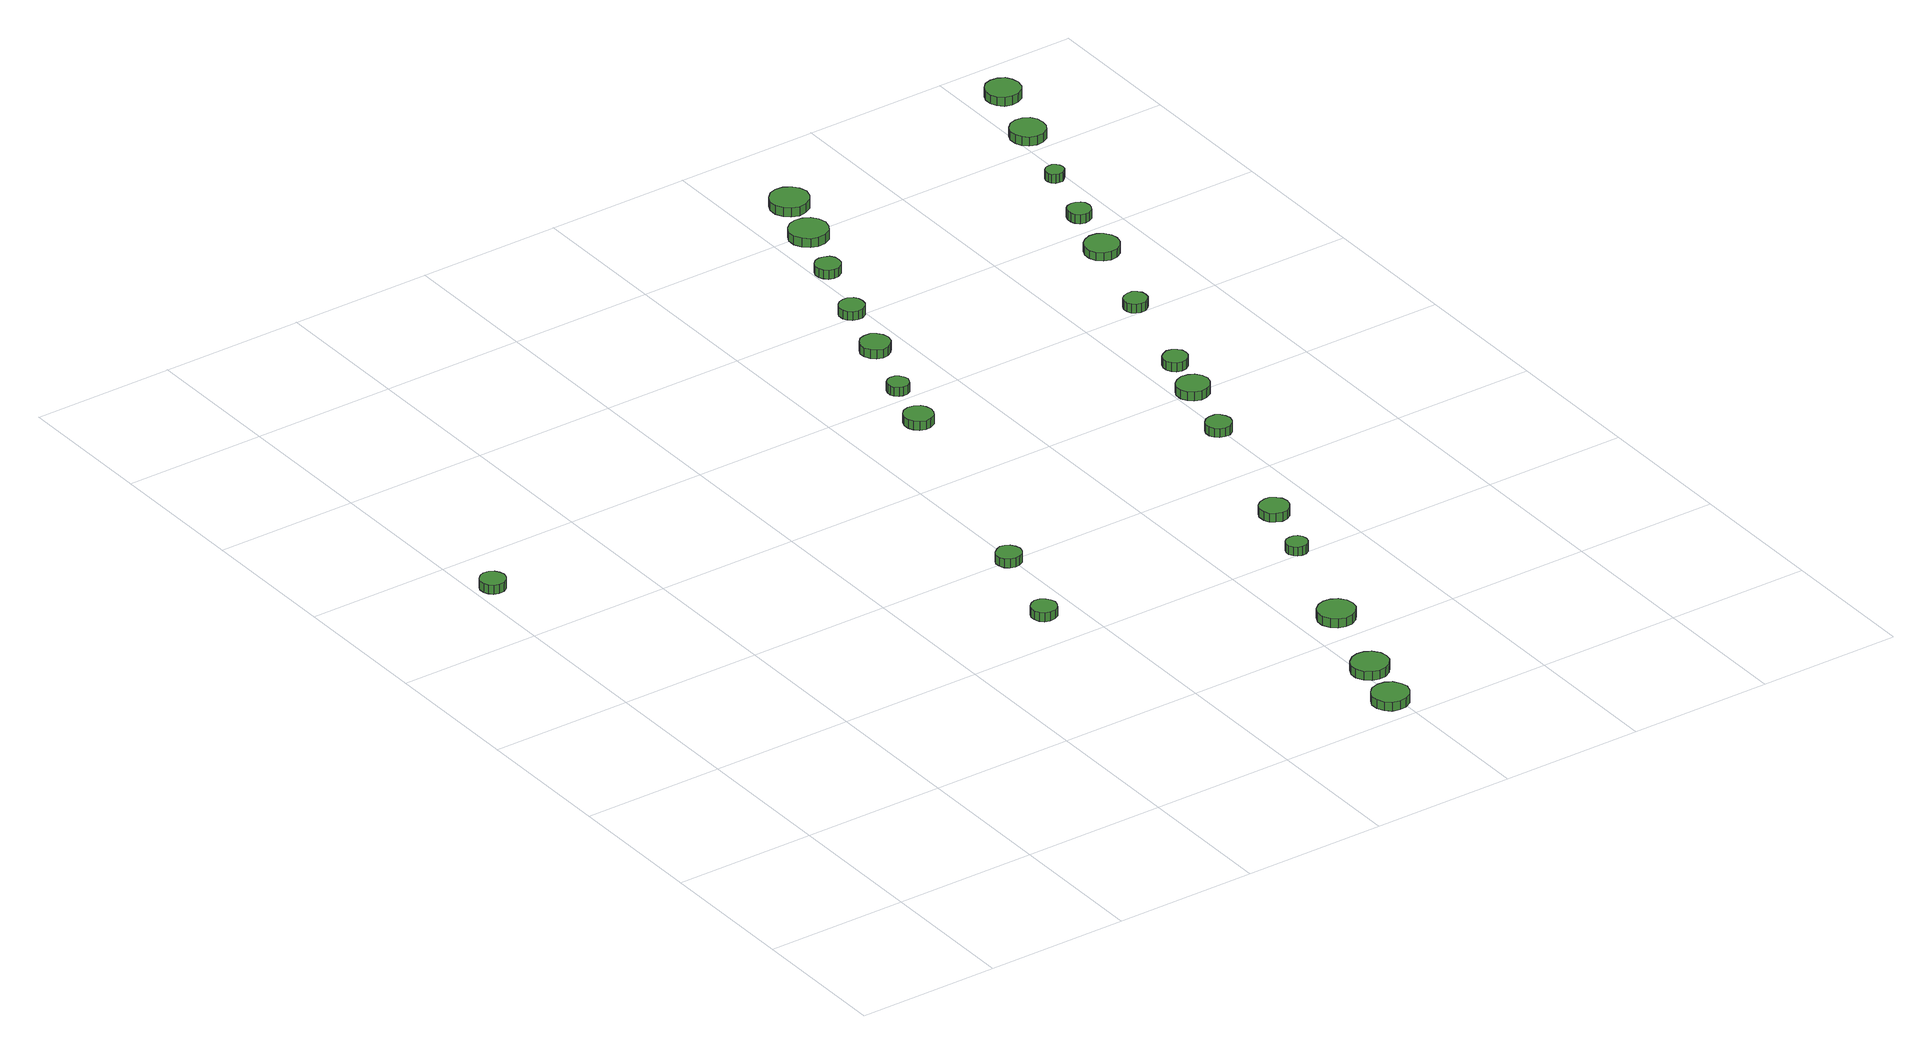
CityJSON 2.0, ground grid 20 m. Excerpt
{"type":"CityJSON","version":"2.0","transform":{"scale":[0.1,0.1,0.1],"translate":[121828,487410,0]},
"CityObjects":{
"tree1":{"type":"SolitaryVegetationObject","attributes":{"function":"something"},"geometry":[{"type":"MultiSurface","lod":"1","boundaries":[[[0,1,2,3,4,5,6,7,8,9,10,11,12,13,14]],[[15,16,17,18,19,20,21,22,23,24,25,26,27,28,29]],[[0,29,28,1]],[[1,28,27,2]],[[2,27,26,3]],[[3,26,25,4]],[[4,25,24,5]],[[5,24,23,6]],[[6,23,22,7]],[[7,22,21,8]],[[8,21,20,9]],[[9,20,19,10]],[[10,19,18,11]],[[11,18,17,12]],[[12,17,16,13]],[[13,16,15,14]],[[14,15,29,0]]]}]},
"tree2":{"type":"SolitaryVegetationObject","attributes":{"function":"something"},"geometry":[{"type":"MultiSurface","lod":"1","boundaries":[[[30,31,32,33,34,35,36,37,38,39,40,41,42,43,44]],[[45,46,47,48,49,50,51,52,53,54,55,56,57,58,59]],[[30,59,58,31]],[[31,58,57,32]],[[32,57,56,33]],[[33,56,55,34]],[[34,55,54,35]],[[35,54,53,36]],[[36,53,52,37]],[[37,52,51,38]],[[38,51,50,39]],[[39,50,49,40]],[[40,49,48,41]],[[41,48,47,42]],[[42,47,46,43]],[[43,46,45,44]],[[44,45,59,30]]]}]},
"tree3":{"type":"SolitaryVegetationObject","attributes":{"function":"something"},"geometry":[{"type":"MultiSurface","lod":"1","boundaries":[[[60,61,62,63,64,65,66,67,68,69,70,71,72,73,74]],[[75,76,77,78,79,80,81,82,83,84,85,86,87,88,89]],[[60,89,88,61]],[[61,88,87,62]],[[62,87,86,63]],[[63,86,85,64]],[[64,85,84,65]],[[65,84,83,66]],[[66,83,82,67]],[[67,82,81,68]],[[68,81,80,69]],[[69,80,79,70]],[[70,79,78,71]],[[71,78,77,72]],[[72,77,76,73]],[[73,76,75,74]],[[74,75,89,60]]]}]},
"tree4":{"type":"SolitaryVegetationObject","attributes":{"function":"something"},"geometry":[{"type":"MultiSurface","lod":"1","boundaries":[[[90,91,92,93,94,95,96,97,98,99,100,101,102,103,104]],[[105,106,107,108,109,110,111,112,113,114,115,116,117,118,119]],[[90,119,118,91]],[[91,118,117,92]],[[92,117,116,93]],[[93,116,115,94]],[[94,115,114,95]],[[95,114,113,96]],[[96,113,112,97]],[[97,112,111,98]],[[98,111,110,99]],[[99,110,109,100]],[[100,109,108,101]],[[101,108,107,102]],[[102,107,106,103]],[[103,106,105,104]],[[104,105,119,90]]]}]},
"tree5":{"type":"SolitaryVegetationObject","attributes":{"function":"something"},"geometry":[{"type":"MultiSurface","lod":"1","boundaries":[[[120,121,122,123,124,125,126,127,128,129,130,131,132,133,134]],[[135,136,137,138,139,140,141,142,143,144,145,146,147,148,149]],[[120,149,148,121]],[[121,148,147,122]],[[122,147,146,123]],[[123,146,145,124]],[[124,145,144,125]],[[125,144,143,126]],[[126,143,142,127]],[[127,142,141,128]],[[128,141,140,129]],[[129,140,139,130]],[[130,139,138,131]],[[131,138,137,132]],[[132,137,136,133]],[[133,136,135,134]],[[134,135,149,120]]]}]},
"tree6":{"type":"SolitaryVegetationObject","attributes":{"function":"something"},"geometry":[{"type":"MultiSurface","lod":"1","boundaries":[[[150,151,152,153,154,155,156,157,158,159,160,161,162,163,164]],[[165,166,167,168,169,170,171,172,173,174,175,176,177,178,179]],[[150,179,178,151]],[[151,178,177,152]],[[152,177,176,153]],[[153,176,175,154]],[[154,175,174,155]],[[155,174,173,156]],[[156,173,172,157]],[[157,172,171,158]],[[158,171,170,159]],[[159,170,169,160]],[[160,169,168,161]],[[161,168,167,162]],[[162,167,166,163]],[[163,166,165,164]],[[164,165,179,150]]]}]},
"tree7":{"type":"SolitaryVegetationObject","attributes":{"function":"something"},"geometry":[{"type":"MultiSurface","lod":"1","boundaries":[[[180,181,182,183,184,185,186,187,188,189,190,191,192,193,194]],[[195,196,197,198,199,200,201,202,203,204,205,206,207,208,209]],[[180,209,208,181]],[[181,208,207,182]],[[182,207,206,183]],[[183,206,205,184]],[[184,205,204,185]],[[185,204,203,186]],[[186,203,202,187]],[[187,202,201,188]],[[188,201,200,189]],[[189,200,199,190]],[[190,199,198,191]],[[191,198,197,192]],[[192,197,196,193]],[[193,196,195,194]],[[194,195,209,180]]]}]},
"tree8":{"type":"SolitaryVegetationObject","attributes":{"function":"something"},"geometry":[{"type":"MultiSurface","lod":"1","boundaries":[[[210,211,212,213,214,215,216,217,218,219,220,221,222,223,224]],[[225,226,227,228,229,230,231,232,233,234,235,236,237,238,239]],[[210,239,238,211]],[[211,238,237,212]],[[212,237,236,213]],[[213,236,235,214]],[[214,235,234,215]],[[215,234,233,216]],[[216,233,232,217]],[[217,232,231,218]],[[218,231,230,219]],[[219,230,229,220]],[[220,229,228,221]],[[221,228,227,222]],[[222,227,226,223]],[[223,226,225,224]],[[224,225,239,210]]]}]},
"tree9":{"type":"SolitaryVegetationObject","attributes":{"function":"something"},"geometry":[{"type":"MultiSurface","lod":"1","boundaries":[[[240,241,242,243,244,245,246,247,248,249,250,251,252,253,254]],[[255,256,257,258,259,260,261,262,263,264,265,266,267,268,269]],[[240,269,268,241]],[[241,268,267,242]],[[242,267,266,243]],[[243,266,265,244]],[[244,265,264,245]],[[245,264,263,246]],[[246,263,262,247]],[[247,262,261,248]],[[248,261,260,249]],[[249,260,259,250]],[[250,259,258,251]],[[251,258,257,252]],[[252,257,256,253]],[[253,256,255,254]],[[254,255,269,240]]]}]},
"tree10":{"type":"SolitaryVegetationObject","attributes":{"function":"something"},"geometry":[{"type":"MultiSurface","lod":"1","boundaries":[[[270,271,272,273,274,275,276,277,278,279,280,281,282,283,284]],[[285,286,287,288,289,290,291,292,293,294,295,296,297,298,299]],[[270,299,298,271]],[[271,298,297,272]],[[272,297,296,273]],[[273,296,295,274]],[[274,295,294,275]],[[275,294,293,276]],[[276,293,292,277]],[[277,292,291,278]],[[278,291,290,279]],[[279,290,289,280]],[[280,289,288,281]],[[281,288,287,282]],[[282,287,286,283]],[[283,286,285,284]],[[284,285,299,270]]]}]},
"tree11":{"type":"SolitaryVegetationObject","attributes":{"function":"something"},"geometry":[{"type":"MultiSurface","lod":"1","boundaries":[[[300,301,302,303,304,305,306,307,308,309,310,311,312,313,314]],[[315,316,317,318,319,320,321,322,323,324,325,326,327,328,329]],[[300,329,328,301]],[[301,328,327,302]],[[302,327,326,303]],[[303,326,325,304]],[[304,325,324,305]],[[305,324,323,306]],[[306,323,322,307]],[[307,322,321,308]],[[308,321,320,309]],[[309,320,319,310]],[[310,319,318,311]],[[311,318,317,312]],[[312,317,316,313]],[[313,316,315,314]],[[314,315,329,300]]]}]},
"tree12":{"type":"SolitaryVegetationObject","attributes":{"function":"something"},"geometry":[{"type":"MultiSurface","lod":"1","boundaries":[[[330,331,332,333,334,335,336,337,338,339,340,341,342,343,344]],[[345,346,347,348,349,350,351,352,353,354,355,356,357,358,359]],[[330,359,358,331]],[[331,358,357,332]],[[332,357,356,333]],[[333,356,355,334]],[[334,355,354,335]],[[335,354,353,336]],[[336,353,352,337]],[[337,352,351,338]],[[338,351,350,339]],[[339,350,349,340]],[[340,349,348,341]],[[341,348,347,342]],[[342,347,346,343]],[[343,346,345,344]],[[344,345,359,330]]]}]},
"tree13":{"type":"SolitaryVegetationObject","attributes":{"function":"something"},"geometry":[{"type":"MultiSurface","lod":"1","boundaries":[[[360,361,362,363,364,365,366,367,368,369,370,371,372,373,374]],[[375,376,377,378,379,380,381,382,383,384,385,386,387,388,389]],[[360,389,388,361]],[[361,388,387,362]],[[362,387,386,363]],[[363,386,385,364]],[[364,385,384,365]],[[365,384,383,366]],[[366,383,382,367]],[[367,382,381,368]],[[368,381,380,369]],[[369,380,379,370]],[[370,379,378,371]],[[371,378,377,372]],[[372,377,376,373]],[[373,376,375,374]],[[374,375,389,360]]]}]},
"tree14":{"type":"SolitaryVegetationObject","attributes":{"function":"something"},"geometry":[{"type":"MultiSurface","lod":"1","boundaries":[[[390,391,392,393,394,395,396,397,398,399,400,401,402,403,404]],[[405,406,407,408,409,410,411,412,413,414,415,416,417,418,419]],[[390,419,418,391]],[[391,418,417,392]],[[392,417,416,393]],[[393,416,415,394]],[[394,415,414,395]],[[395,414,413,396]],[[396,413,412,397]],[[397,412,411,398]],[[398,411,410,399]],[[399,410,409,400]],[[400,409,408,401]],[[401,408,407,402]],[[402,407,406,403]],[[403,406,405,404]],[[404,405,419,390]]]}]},
"tree15":{"type":"SolitaryVegetationObject","attributes":{"function":"something"},"geometry":[{"type":"MultiSurface","lod":"1","boundaries":[[[420,421,422,423,424,425,426,427,428,429,430,431,432,433,434]],[[435,436,437,438,439,440,441,442,443,444,445,446,447,448,449]],[[420,449,448,421]],[[421,448,447,422]],[[422,447,446,423]],[[423,446,445,424]],[[424,445,444,425]],[[425,444,443,426]],[[426,443,442,427]],[[427,442,441,428]],[[428,441,440,429]],[[429,440,439,430]],[[430,439,438,431]],[[431,438,437,432]],[[432,437,436,433]],[[433,436,435,434]],[[434,435,449,420]]]}]},
"tree16":{"type":"SolitaryVegetationObject","attributes":{"function":"something"},"geometry":[{"type":"MultiSurface","lod":"1","boundaries":[[[450,451,452,453,454,455,456,457,458,459,460,461,462,463,464]],[[465,466,467,468,469,470,471,472,473,474,475,476,477,478,479]],[[450,479,478,451]],[[451,478,477,452]],[[452,477,476,453]],[[453,476,475,454]],[[454,475,474,455]],[[455,474,473,456]],[[456,473,472,457]],[[457,472,471,458]],[[458,471,470,459]],[[459,470,469,460]],[[460,469,468,461]],[[461,468,467,462]],[[462,467,466,463]],[[463,466,465,464]],[[464,465,479,450]]]}]},
"tree17":{"type":"SolitaryVegetationObject","attributes":{"function":"something"},"geometry":[{"type":"MultiSurface","lod":"1","boundaries":[[[480,481,482,483,484,485,486,487,488,489,490,491,492,493,494]],[[495,496,497,498,499,500,501,502,503,504,505,506,507,508,509]],[[480,509,508,481]],[[481,508,507,482]],[[482,507,506,483]],[[483,506,505,484]],[[484,505,504,485]],[[485,504,503,486]],[[486,503,502,487]],[[487,502,501,488]],[[488,501,500,489]],[[489,500,499,490]],[[490,499,498,491]],[[491,498,497,492]],[[492,497,496,493]],[[493,496,495,494]],[[494,495,509,480]]]}]},
"tree18":{"type":"SolitaryVegetationObject","attributes":{"function":"something"},"geometry":[{"type":"MultiSurface","lod":"1","boundaries":[[[510,511,512,513,514,515,516,517,518,519,520,521,522,523,524]],[[525,526,527,528,529,530,531,532,533,534,535,536,537,538,539]],[[510,539,538,511]],[[511,538,537,512]],[[512,537,536,513]],[[513,536,535,514]],[[514,535,534,515]],[[515,534,533,516]],[[516,533,532,517]],[[517,532,531,518]],[[518,531,530,519]],[[519,530,529,520]],[[520,529,528,521]],[[521,528,527,522]],[[522,527,526,523]],[[523,526,525,524]],[[524,525,539,510]]]}]},
"tree19":{"type":"SolitaryVegetationObject","attributes":{"function":"something"},"geometry":[{"type":"MultiSurface","lod":"1","boundaries":[[[540,541,542,543,544,545,546,547,548,549,550,551,552,553,554]],[[555,556,557,558,559,560,561,562,563,564,565,566,567,568,569]],[[540,569,568,541]],[[541,568,567,542]],[[542,567,566,543]],[[543,566,565,544]],[[544,565,564,545]],[[545,564,563,546]],[[546,563,562,547]],[[547,562,561,548]],[[548,561,560,549]],[[549,560,559,550]],[[550,559,558,551]],[[551,558,557,552]],[[552,557,556,553]],[[553,556,555,554]],[[554,555,569,540]]]}]},
"tree20":{"type":"SolitaryVegetationObject","attributes":{"function":"something"},"geometry":[{"type":"MultiSurface","lod":"1","boundaries":[[[570,571,572,573,574,575,576,577,578,579,580,581,582,583,584]],[[585,586,587,588,589,590,591,592,593,594,595,596,597,598,599]],[[570,599,598,571]],[[571,598,597,572]],[[572,597,596,573]],[[573,596,595,574]],[[574,595,594,575]],[[575,594,593,576]],[[576,593,592,577]],[[577,592,591,578]],[[578,591,590,579]],[[579,590,589,580]],[[580,589,588,581]],[[581,588,587,582]],[[582,587,586,583]],[[583,586,585,584]],[[584,585,599,570]]]}]},
"tree21":{"type":"SolitaryVegetationObject","attributes":{"function":"something"},"geometry":[{"type":"MultiSurface","lod":"1","boundaries":[[[600,601,602,603,604,605,606,607,608,609,610,611,612,613,614]],[[615,616,617,618,619,620,621,622,623,624,625,626,627,628,629]],[[600,629,628,601]],[[601,628,627,602]],[[602,627,626,603]],[[603,626,625,604]],[[604,625,624,605]],[[605,624,623,606]],[[606,623,622,607]],[[607,622,621,608]],[[608,621,620,609]],[[609,620,619,610]],[[610,619,618,611]],[[611,618,617,612]],[[612,617,616,613]],[[613,616,615,614]],[[614,615,629,600]]]}]},
"tree22":{"type":"SolitaryVegetationObject","attributes":{"function":"something"},"geometry":[{"type":"MultiSurface","lod":"1","boundaries":[[[630,631,632,633,634,635,636,637,638,639,640,641,642,643,644]],[[645,646,647,648,649,650,651,652,653,654,655,656,657,658,659]],[[630,659,658,631]],[[631,658,657,632]],[[632,657,656,633]],[[633,656,655,634]],[[634,655,654,635]],[[635,654,653,636]],[[636,653,652,637]],[[637,652,651,638]],[[638,651,650,639]],[[639,650,649,640]],[[640,649,648,641]],[[641,648,647,642]],[[642,647,646,643]],[[643,646,645,644]],[[644,645,659,630]]]}]},
"tree23":{"type":"SolitaryVegetationObject","attributes":{"function":"something"},"geometry":[{"type":"MultiSurface","lod":"1","boundaries":[[[660,661,662,663,664,665,666,667,668,669,670,671,672,673,674]],[[675,676,677,678,679,680,681,682,683,684,685,686,687,688,689]],[[660,689,688,661]],[[661,688,687,662]],[[662,687,686,663]],[[663,686,685,664]],[[664,685,684,665]],[[665,684,683,666]],[[666,683,682,667]],[[667,682,681,668]],[[668,681,680,669]],[[669,680,679,670]],[[670,679,678,671]],[[671,678,677,672]],[[672,677,676,673]],[[673,676,675,674]],[[674,675,689,660]]]}]},
"tree24":{"type":"SolitaryVegetationObject","attributes":{"function":"something"},"geometry":[{"type":"MultiSurface","lod":"1","boundaries":[[[690,691,692,693,694,695,696,697,698,699,700,701,702,703,704]],[[705,706,707,708,709,710,711,712,713,714,715,716,717,718,719]],[[690,719,718,691]],[[691,718,717,692]],[[692,717,716,693]],[[693,716,715,694]],[[694,715,714,695]],[[695,714,713,696]],[[696,713,712,697]],[[697,712,711,698]],[[698,711,710,699]],[[699,710,709,700]],[[700,709,708,701]],[[701,708,707,702]],[[702,707,706,703]],[[703,706,705,704]],[[704,705,719,690]]]}]}
},
"vertices":[
[45,928,15],[43,935,15],[39,941,15],[33,945,15],[25,946,15],[18,943,15],[13,938,15],[10,932,15],[10,924,15],[13,918,15],[18,913,15],[25,911,15],[33,911,15],[39,915,15],[43,921,15],[43,921,2],[39,915,2],[33,911,2],[25,911,2],[18,913,2],[13,918,2],[10,924,2],[10,932,2],[13,938,2],[18,943,2],[25,946,2],[33,945,2],[39,941,2],[43,935,2],[45,928,2],
[573,467,16],[571,474,16],[567,480,16],[561,484,16],[553,485,16],[546,482,16],[541,477,16],[538,471,16],[538,464,16],[541,457,16],[546,452,16],[553,450,16],[561,451,16],[567,454,16],[571,460,16],[571,460,3],[567,454,3],[561,451,3],[553,450,3],[546,452,3],[541,457,3],[538,464,3],[538,471,3],[541,477,3],[546,482,3],[553,485,3],[561,484,3],[567,480,3],[571,474,3],[573,467,3],
[611,597,18],[609,604,18],[605,610,18],[599,614,18],[592,615,18],[585,612,18],[579,607,18],[576,601,18],[576,594,18],[579,587,18],[585,582,18],[592,580,18],[599,581,18],[605,584,18],[609,590,18],[609,590,5],[605,584,5],[599,581,5],[592,580,5],[585,582,5],[579,587,5],[576,594,5],[576,601,5],[579,607,5],[585,612,5],[592,615,5],[599,614,5],[605,610,5],[609,604,5],[611,597,5],
[811,34,21],[808,44,21],[802,53,21],[793,58,21],[783,59,21],[772,56,21],[765,49,21],[760,39,21],[760,29,21],[765,19,21],[772,12,21],[783,9,21],[793,10,21],[802,15,21],[808,24,21],[808,24,8],[802,15,8],[793,10,8],[783,9,8],[772,12,8],[765,19,8],[760,29,8],[760,39,8],[765,49,8],[772,56,8],[783,59,8],[793,58,8],[802,53,8],[808,44,8],[811,34,8],
[836,114,18],[834,124,18],[827,133,18],[818,138,18],[808,139,18],[798,136,18],[790,129,18],[785,119,18],[785,109,18],[790,99,18],[798,92,18],[808,89,18],[818,90,18],[827,95,18],[834,104,18],[834,104,5],[827,95,5],[818,90,5],[808,89,5],[798,92,5],[790,99,5],[785,109,5],[785,119,5],[790,129,5],[798,136,5],[808,139,5],[818,138,5],[827,133,5],[834,124,5],[836,114,5],
[877,245,17],[875,255,17],[868,264,17],[859,269,17],[849,270,17],[839,267,17],[831,260,17],[826,250,17],[826,240,17],[831,230,17],[839,223,17],[849,220,17],[859,221,17],[868,226,17],[875,235,17],[875,235,4],[868,226,4],[859,221,4],[849,220,4],[839,223,4],[831,230,4],[826,240,4],[826,250,4],[831,260,4],[839,267,4],[849,270,4],[859,269,4],[868,264,4],[875,255,4],[877,245,4],
[717,940,18],[715,948,18],[711,955,18],[703,959,18],[695,960,18],[687,958,18],[681,952,18],[678,944,18],[678,936,18],[681,929,18],[687,923,18],[695,920,18],[703,921,18],[711,925,18],[715,932,18],[715,932,5],[711,925,5],[703,921,5],[695,920,5],[687,923,5],[681,929,5],[678,936,5],[678,944,5],[681,952,5],[687,958,5],[695,960,5],[703,959,5],[711,955,5],[715,948,5],[717,940,5],
[920,407,18],[919,413,18],[915,418,18],[910,421,18],[904,421,18],[898,420,18],[894,416,18],[891,410,18],[891,404,18],[894,399,18],[898,395,18],[904,393,18],[910,393,18],[915,396,18],[919,401,18],[919,401,5],[915,396,5],[910,393,5],[904,393,5],[898,395,5],[894,399,5],[891,404,5],[891,410,5],[894,416,5],[898,420,5],[904,421,5],[910,421,5],[915,418,5],[919,413,5],[920,407,5],
[738,1021,16],[736,1027,16],[733,1032,16],[728,1035,16],[721,1036,16],[716,1034,16],[711,1030,16],[709,1024,16],[709,1018,16],[711,1013,16],[716,1009,16],[721,1007,16],[728,1007,16],[733,1010,16],[736,1015,16],[736,1015,3],[733,1010,3],[728,1007,3],[721,1007,3],[716,1009,3],[711,1013,3],[709,1018,3],[709,1024,3],[711,1030,3],[716,1034,3],[721,1036,3],[728,1035,3],[733,1032,3],[736,1027,3],[738,1021,3],
[950,490,22],[948,499,22],[943,505,22],[936,510,22],[928,510,22],[920,508,22],[913,502,22],[910,495,22],[910,486,22],[913,478,22],[920,473,22],[928,470,22],[936,471,22],[943,475,22],[948,482,22],[948,482,9],[943,475,9],[936,471,9],[928,470,9],[920,473,9],[913,478,9],[910,486,9],[910,495,9],[913,502,9],[920,508,9],[928,510,9],[936,510,9],[943,505,9],[948,499,9],[950,490,9],
[777,1118,16],[775,1126,16],[770,1133,16],[763,1138,16],[754,1138,16],[746,1136,16],[740,1130,16],[736,1122,16],[736,1114,16],[740,1106,16],[746,1100,16],[754,1097,16],[763,1098,16],[770,1103,16],[775,1109,16],[775,1109,3],[770,1103,3],[763,1098,3],[754,1097,3],[746,1100,3],[740,1106,3],[736,1114,3],[736,1122,3],[740,1130,3],[746,1136,3],[754,1138,3],[763,1138,3],[770,1133,3],[775,1126,3],[777,1118,3],
[802,1209,16],[801,1216,16],[797,1222,16],[790,1226,16],[783,1226,16],[776,1224,16],[771,1219,16],[768,1213,16],[768,1205,16],[771,1199,16],[776,1194,16],[783,1192,16],[790,1192,16],[797,1196,16],[801,1202,16],[801,1202,3],[797,1196,3],[790,1192,3],[783,1192,3],[776,1194,3],[771,1199,3],[768,1205,3],[768,1213,3],[771,1219,3],[776,1224,3],[783,1226,3],[790,1226,3],[797,1222,3],[801,1216,3],[802,1209,3],
[1009,698,22],[1007,705,22],[1003,711,22],[997,715,22],[989,715,22],[982,713,22],[977,708,22],[974,702,22],[974,694,22],[977,688,22],[982,683,22],[989,681,22],[997,681,22],[1003,685,22],[1007,691,22],[1007,691,9],[1003,685,9],[997,681,9],[989,681,9],[982,683,9],[977,688,9],[974,694,9],[974,702,9],[977,708,9],[982,713,9],[989,715,9],[997,715,9],[1003,711,9],[1007,705,9],[1009,698,9],
[836,1309,16],[835,1316,16],[831,1322,16],[824,1325,16],[817,1326,16],[810,1324,16],[805,1319,16],[802,1312,16],[802,1305,16],[805,1299,16],[810,1294,16],[817,1292,16],[824,1292,16],[831,1296,16],[835,1302,16],[835,1302,3],[831,1296,3],[824,1292,3],[817,1292,3],[810,1294,3],[805,1299,3],[802,1305,3],[802,1312,3],[805,1319,3],[810,1324,3],[817,1326,3],[824,1325,3],[831,1322,3],[835,1316,3],[836,1309,3],
[1046,799,18],[1044,808,18],[1038,816,18],[1030,820,18],[1021,821,18],[1012,818,18],[1005,812,18],[1001,804,18],[1001,794,18],[1005,786,18],[1012,780,18],[1021,777,18],[1030,778,18],[1038,782,18],[1044,790,18],[1044,790,5],[1038,782,5],[1030,778,5],[1021,777,5],[1012,780,5],[1005,786,5],[1001,794,5],[1001,804,5],[1005,812,5],[1012,818,5],[1021,821,5],[1030,820,5],[1038,816,5],[1044,808,5],[1046,799,5],
[875,1392,17],[872,1403,17],[866,1412,17],[856,1417,17],[845,1418,17],[835,1415,17],[827,1408,17],[822,1398,17],[822,1387,17],[827,1377,17],[835,1369,17],[845,1366,17],[856,1367,17],[866,1372,17],[872,1381,17],[872,1381,4],[866,1372,4],[856,1367,4],[845,1366,4],[835,1369,4],[827,1377,4],[822,1387,4],[822,1398,4],[827,1408,4],[835,1415,4],[845,1418,4],[856,1417,4],[866,1412,4],[872,1403,4],[875,1392,4],
[1062,869,16],[1061,876,16],[1057,881,16],[1051,885,16],[1044,886,16],[1037,883,16],[1032,879,16],[1029,872,16],[1029,865,16],[1032,859,16],[1037,854,16],[1044,852,16],[1051,853,16],[1057,857,16],[1061,862,16],[1061,862,3],[1057,857,3],[1051,853,3],[1044,852,3],[1037,854,3],[1032,859,3],[1029,865,3],[1029,872,3],[1032,879,3],[1037,883,3],[1044,886,3],[1051,885,3],[1057,881,3],[1061,876,3],[1062,869,3],
[900,1469,16],[897,1480,16],[891,1488,16],[881,1494,16],[870,1495,16],[860,1492,16],[852,1484,16],[847,1474,16],[847,1463,16],[852,1453,16],[860,1446,16],[870,1442,16],[881,1444,16],[891,1449,16],[897,1458,16],[897,1458,3],[891,1449,3],[881,1444,3],[870,1442,3],[860,1446,3],[852,1453,3],[847,1463,3],[847,1474,3],[852,1484,3],[860,1492,3],[870,1495,3],[881,1494,3],[891,1488,3],[897,1480,3],[900,1469,3],
[1104,1016,15],[1103,1022,15],[1099,1027,15],[1093,1031,15],[1086,1031,15],[1080,1029,15],[1075,1025,15],[1072,1019,15],[1072,1012,15],[1075,1006,15],[1080,1002,15],[1086,1000,15],[1093,1000,15],[1099,1004,15],[1103,1009,15],[1103,1009,2],[1099,1004,2],[1093,1000,2],[1086,1000,2],[1080,1002,2],[1075,1006,2],[1072,1012,2],[1072,1019,2],[1075,1025,2],[1080,1029,2],[1086,1031,2],[1093,1031,2],[1099,1027,2],[1103,1022,2],[1104,1016,2],
[1154,1148,16],[1152,1157,16],[1146,1166,16],[1138,1171,16],[1128,1172,16],[1118,1168,16],[1111,1162,16],[1107,1153,16],[1107,1143,16],[1111,1134,16],[1118,1127,16],[1128,1124,16],[1138,1125,16],[1146,1130,16],[1152,1138,16],[1152,1138,4],[1146,1130,4],[1138,1125,4],[1128,1124,4],[1118,1127,4],[1111,1134,4],[1107,1143,4],[1107,1153,4],[1111,1162,4],[1118,1168,4],[1128,1172,4],[1138,1171,4],[1146,1166,4],[1152,1157,4],[1154,1148,4],
[1172,1234,16],[1171,1241,16],[1167,1246,16],[1161,1249,16],[1155,1250,16],[1148,1248,16],[1143,1244,16],[1141,1238,16],[1141,1231,16],[1143,1225,16],[1148,1220,16],[1155,1218,16],[1161,1219,16],[1167,1222,16],[1171,1228,16],[1171,1228,3],[1167,1222,3],[1161,1219,3],[1155,1218,3],[1148,1220,3],[1143,1225,3],[1141,1231,3],[1141,1238,3],[1143,1244,3],[1148,1248,3],[1155,1250,3],[1161,1249,3],[1167,1246,3],[1171,1241,3],[1172,1234,3],
[1200,1331,15],[1199,1336,15],[1196,1340,15],[1191,1343,15],[1186,1343,15],[1181,1342,15],[1177,1338,15],[1175,1333,15],[1175,1328,15],[1177,1324,15],[1181,1320,15],[1186,1319,15],[1191,1319,15],[1196,1322,15],[1199,1326,15],[1199,1326,2],[1196,1322,2],[1191,1319,2],[1186,1319,2],[1181,1320,2],[1177,1324,2],[1175,1328,2],[1175,1333,2],[1177,1338,2],[1181,1342,2],[1186,1343,2],[1191,1343,2],[1196,1340,2],[1199,1336,2],[1200,1331,2],
[1241,1432,17],[1239,1442,17],[1234,1450,17],[1225,1455,17],[1215,1456,17],[1205,1453,17],[1198,1446,17],[1194,1437,17],[1194,1427,17],[1198,1418,17],[1205,1411,17],[1215,1408,17],[1225,1409,17],[1234,1414,17],[1239,1422,17],[1239,1422,4],[1234,1414,4],[1225,1409,4],[1215,1408,4],[1205,1411,4],[1198,1418,4],[1194,1427,4],[1194,1437,4],[1198,1446,4],[1205,1453,4],[1215,1456,4],[1225,1455,4],[1234,1450,4],[1239,1442,4],[1241,1432,4],
[1273,1531,16],[1271,1541,16],[1266,1549,16],[1257,1554,16],[1247,1555,16],[1237,1552,16],[1230,1545,16],[1226,1536,16],[1226,1526,16],[1230,1517,16],[1237,1510,16],[1247,1507,16],[1257,1508,16],[1266,1513,16],[1271,1521,16],[1271,1521,3],[1266,1513,3],[1257,1508,3],[1247,1507,3],[1237,1510,3],[1230,1517,3],[1226,1526,3],[1226,1536,3],[1230,1545,3],[1237,1552,3],[1247,1555,3],[1257,1554,3],[1266,1549,3],[1271,1541,3],[1273,1531,3]
]}
